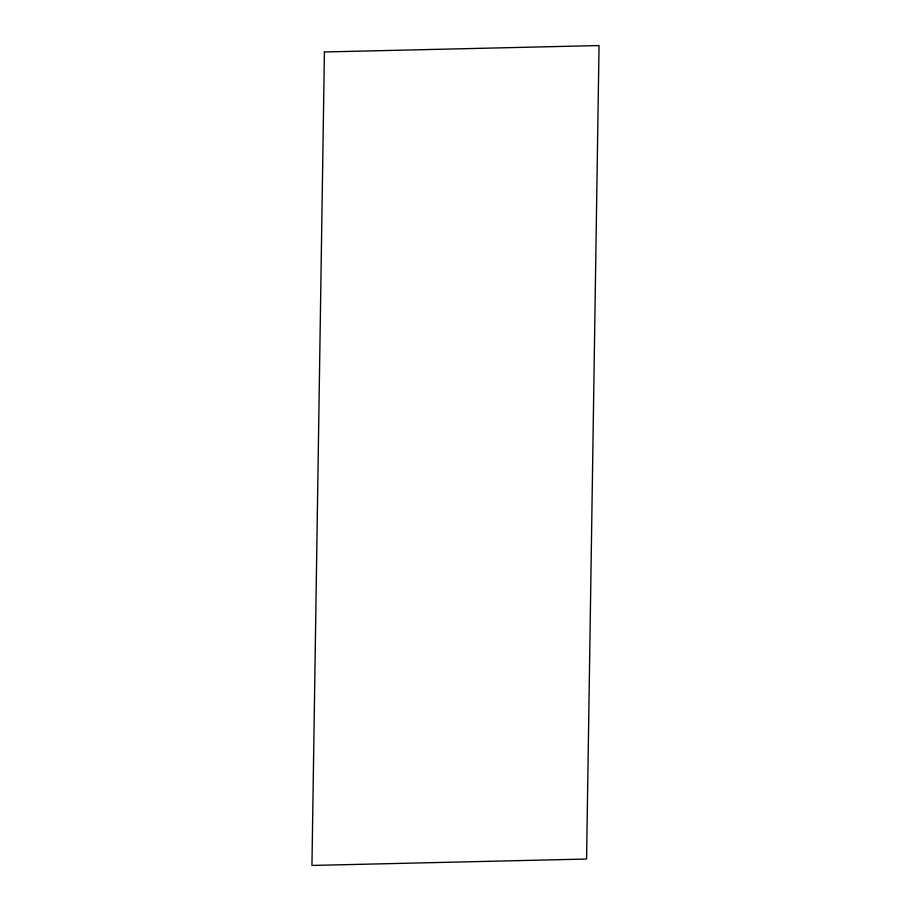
<?xml version="1.0" encoding="UTF-8"?>
<svg xmlns="http://www.w3.org/2000/svg" width="911" height="911" viewBox="0 0 911 911"><rect width="100%" height="100%" fill="white"/><g stroke="black" fill="none" stroke-linecap="round" stroke-linejoin="round"><path stroke-width="1.37" d="M324.418 51.973L311.949 865.45L586.582 859.027L599.051 45.55L324.418 51.973"/></g></svg>
